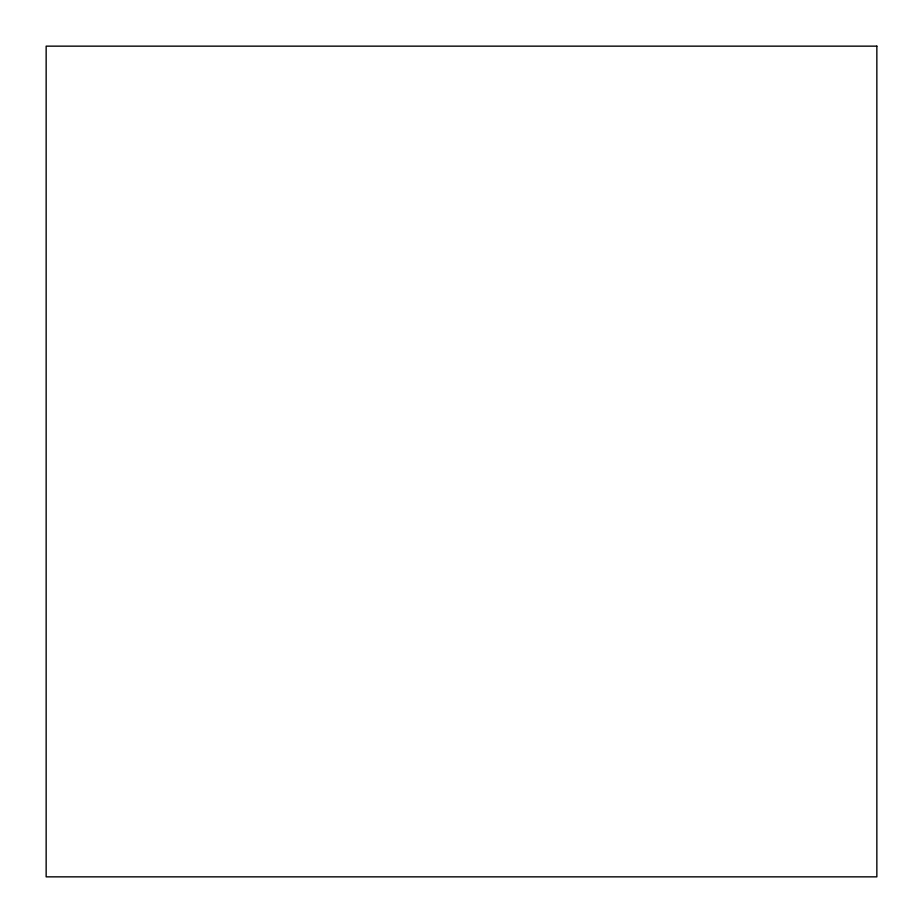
<?xml version="1.0" encoding="UTF-8"?>
<svg xmlns="http://www.w3.org/2000/svg" width="923" height="923" viewBox="0 0 923 923"><rect width="100%" height="100%" fill="white"/><g stroke="black" fill="none" stroke-linecap="round" stroke-linejoin="round"><path stroke-width="1.38" d="M876.85 46.15L46.15 46.15L46.15 876.85L876.85 876.85L876.85 46.15"/></g></svg>
